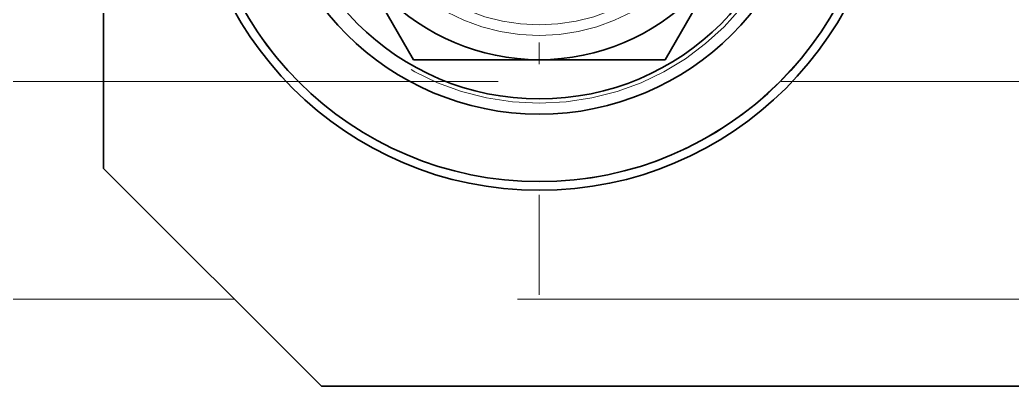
# Model space of a CAD drawing. Header units: millimetres. Extents: x -10155 to 20189, y -25550 to -22580.
# Drawn here: x -9011.67 to -8988.89, y -23852 to -23843.59 of the extents above; entities that cross this region are included whole.
import ezdxf

# ---------------------------------------------------------------- set-up
doc = ezdxf.new("R2010")
doc.units = ezdxf.units.MM
for name, pattern in [('CENTER-HOKUTO', [23, 20, -1, 1, -1]), ('DASHDOT', [18.5, 12, -3, 0.5, -3]), ('HIDDEN-HOKUTO', [3.8, 2.5, -1.3])]:
    doc.linetypes.add(name, pattern=pattern)
doc.layers.add('AM_7', color=2, linetype='CENTER-HOKUTO', lineweight=30)
doc.layers.add('AM_HID', color=1, linetype='HIDDEN-HOKUTO', lineweight=25)

msp = doc.modelspace()

# ---------------------------------------------------------------- linework, layer by layer
at = {"color": 7, "lineweight": 35, "ltscale": 0.375}
msp.add_line((-9009.748, -23847.004), (-9009.748, -23832.004), dxfattribs=at)
at = {"color": 7, "lineweight": 35, "ltscale": 0.144319}
for p, q in [((-9002.637, -23844.504), (-9005.522, -23839.504)), ((-8993.972, -23839.504), (-8996.858, -23844.504))]:
    msp.add_line(p, q, dxfattribs=at)
at = {"color": 7, "lineweight": 35, "ltscale": 0.072241}
msp.add_line((-8999.748, -23844.504), (-9002.637, -23844.504), dxfattribs=at)
at = {"color": 7, "lineweight": 35, "ltscale": 0.072247}
msp.add_line((-8996.858, -23844.504), (-8999.748, -23844.504), dxfattribs=at)
at = {"color": 7, "lineweight": 35, "ltscale": 0.176777}
msp.add_line((-9004.748, -23852.004), (-9009.748, -23847.004), dxfattribs=at)
at = {"color": 7, "lineweight": 35}
msp.add_line((-8968.748, -23852.004), (-9004.748, -23852.004), dxfattribs=at)
for radius in [8, 7.8, 6.25, 5.9, 5]:
    msp.add_circle((-8999.748, -23839.504), radius, dxfattribs=at)
at = {"layer": 'AM_7', "color": 2, "linetype": 'DASHDOT', "lineweight": 13}
msp.add_line((-8999.748, -23829.104), (-8999.748, -23849.904), dxfattribs=at)
at = {"layer": 'AM_HID', "color": 1, "lineweight": 13, "ltscale": 5}
for p, q in [((-9013.195, -23845), (-8879.3, -23845)), ((-9076.248, -23850.004), (-8911.248, -23850.004))]:
    msp.add_line(p, q, dxfattribs=at)
for radius in [7.8, 6, 4.44, 4.2, 4.2]:
    msp.add_circle((-8999.748, -23839.504), radius, dxfattribs=at)

doc.saveas('drawing.dxf')
